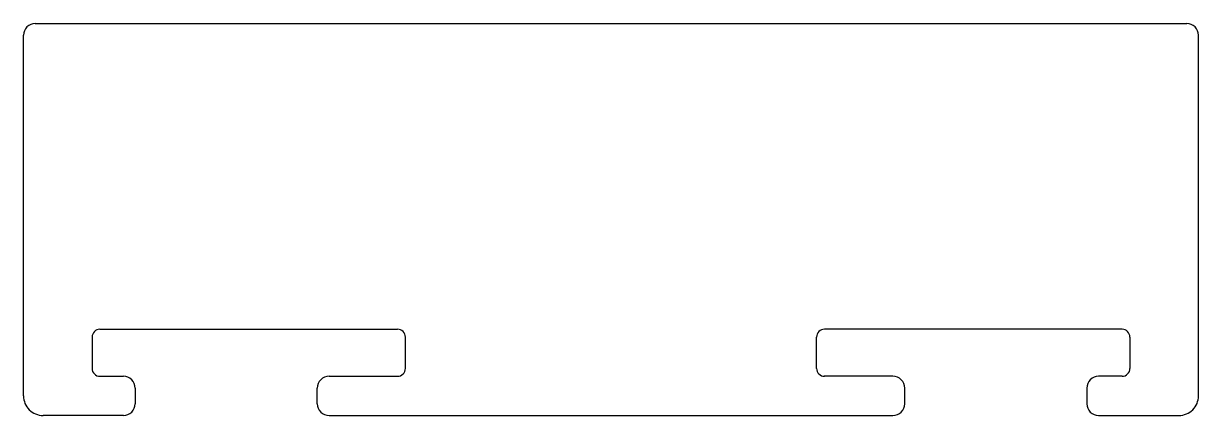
# Model space of a CAD drawing. Extents: x 1276.4 to 1306.4, y 432.9 to 442.9.
import ezdxf

# ---------------------------------------------------------------- set-up
doc = ezdxf.new("R2010")
doc.units = 0
doc.linetypes.add('CENTER', pattern=[1.25, 0.8, -0.15, 0.15, -0.15])
doc.layers.add('EKSEN', color=1, linetype='CENTER')

msp = doc.modelspace()

# ---------------------------------------------------------------- linework, layer by layer
at = {"layer": 'EKSEN', "color": 0, "linetype": 'BYBLOCK'}
for p, q in [((1276.668, 442.868), (1306.063, 442.868)), ((1276.368, 433.368), (1276.368, 442.568)), ((1306.363, 433.368), (1306.363, 442.568)), ((1278.318, 435.068), (1285.918, 435.068)), ((1304.413, 435.068), (1296.813, 435.068)), ((1278.118, 434.868), (1278.118, 434.068)), ((1286.118, 434.07), (1286.118, 434.868)), ((1296.613, 434.07), (1296.613, 434.868)), ((1304.613, 434.868), (1304.613, 434.068)), ((1278.318, 433.868), (1278.918, 433.868)), ((1284.168, 433.868), (1285.921, 433.868)), ((1298.563, 433.868), (1296.81, 433.868)), ((1304.413, 433.868), (1303.813, 433.868)), ((1279.218, 433.568), (1279.218, 433.168)), ((1283.868, 433.168), (1283.868, 433.568)), ((1298.863, 433.168), (1298.863, 433.568)), ((1303.513, 433.568), (1303.513, 433.168)), ((1278.918, 432.868), (1276.868, 432.868)), ((1284.168, 432.868), (1298.563, 432.868)), ((1303.813, 432.868), (1305.863, 432.868))]:
    msp.add_line(p, q, dxfattribs=at)
for centre, radius, start, end in [((1276.668, 442.568), 0.3, 90, 179.9995), ((1306.063, 442.568), 0.3, 0.0005, 90), ((1278.318, 434.868), 0.2, 89.9971, 179.9971), ((1285.918, 434.868), 0.2, 0.0488, 89.8724), ((1296.813, 434.868), 0.2, 90.1276, 179.9512), ((1304.413, 434.868), 0.2, 0.0029, 90.0029), ((1278.318, 434.068), 0.2, 179.9974, 269.9976), ((1285.918, 434.068), 0.2, 269.9976, 0.637), ((1296.813, 434.068), 0.2, 179.363, 270.0024), ((1304.413, 434.068), 0.2, 270.0024, 0.0026), ((1278.918, 433.568), 0.3, 359.9995, 90), ((1284.168, 433.568), 0.3, 89.9981, 180), ((1298.563, 433.568), 0.3, 360, 90.0019), ((1303.813, 433.568), 0.3, 90, 180.0005), ((1276.868, 433.368), 0.5, 179.9995, 269.9996), ((1278.918, 433.168), 0.3, 269.9996, 359.9995), ((1284.168, 433.168), 0.3, 180, 269.9969), ((1298.563, 433.168), 0.3, 270.0031, 0), ((1303.813, 433.168), 0.3, 180.0005, 270.0004), ((1305.863, 433.368), 0.5, 270.0004, 0.0005)]:
    msp.add_arc(centre, radius, start, end, dxfattribs=at)

doc.saveas('drawing.dxf')
